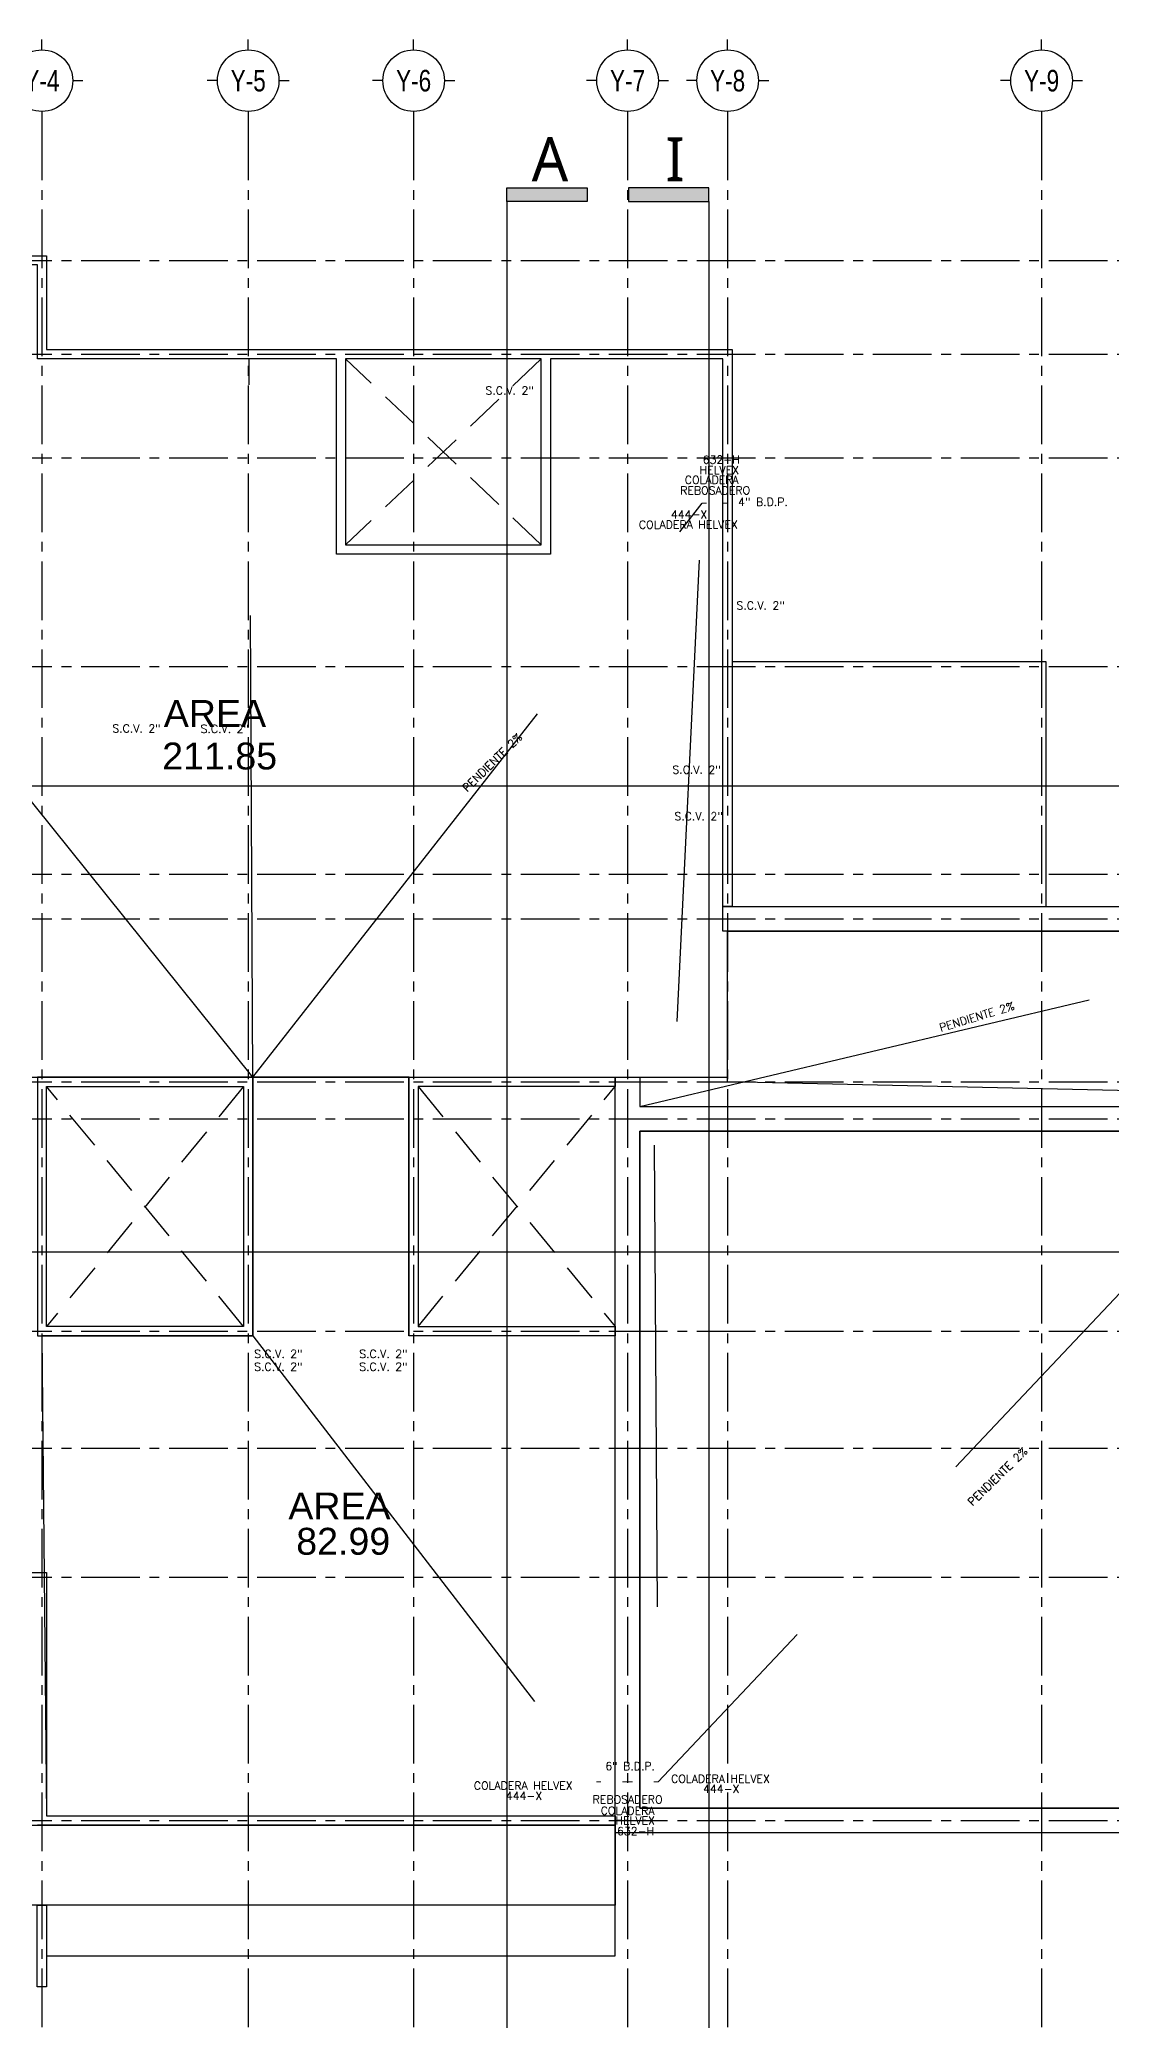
# Model space of a CAD drawing. Header units: metres. Extents: x 1769 to 3632, y 809 to 2652.
# Drawn here: x 2689.15 to 2706.56, y 1714.43 to 1746.61 of the extents above; entities that cross this region are included whole.
import ezdxf
from ezdxf.enums import TextEntityAlignment as Align

# ---------------------------------------------------------------- set-up
doc = ezdxf.new("R2010")
doc.units = ezdxf.units.M
doc.header["$LTSCALE"] = 10
for name, pattern in [('CENTER2', [28.575, 19.05, -3.175, 3.175, -3.175]), ('DASHED2', [0.375, 0.25, -0.125]), ('HIDDEN', [9.525, 6.35, -3.175]), ('HIDDENX2', [0.75, 0.5, -0.25])]:
    doc.linetypes.add(name, pattern=pattern)
for name, color, linetype in [('A-CNTR+', 1, 'HIDDEN'), ('A-ELEV4', 3, 'Continuous'), ('A-PROJ+', 1, 'HIDDEN'), ('A-ROOF', 6, 'Continuous'), ('A-ROOF-PATT+', 8, 'Continuous'), ('A-SECT+', 3, 'Continuous'), ('G+E_Cotas ejes', 20, 'Continuous')]:
    doc.layers.add(name, color=color, linetype=linetype)
for name, color, linetype, lineweight in [('RE.CONEXIONES 3D PLUVIALES', 7, 'Continuous', 0), ('RE.PLUVIAL', 3, 'Continuous', 0), ('RE.TEXTO PLU', 7, 'Continuous', 0), ('RE.TEXTOS SANITARIOS', 7, 'Continuous', 0)]:
    doc.layers.add(name, color=color, linetype=linetype, lineweight=lineweight)
doc.styles.add('AVM- OFICINAS Y BODEGA - EJES PB$0$Anot_Arial', font='arial.ttf')
doc.styles.add('R', font='romans.shx')
doc.styles.get("Standard").update_dxf_attribs({"font": 'arial.ttf'})

# ---------------------------------------------------------------- blocks, each defined once
blk = doc.blocks.new('AVM- OFICINAS Y BODEGA - EJES PB$0$Anot_Arq_Eje_WO')
blk.add_wipeout([(0, -3), (0.29, -2.99), (0.59, -2.94), (0.87, -2.87), (1.15, -2.77), (1.41, -2.65), (1.67, -2.49), (1.9, -2.32), (2.12, -2.12), (2.32, -1.9), (2.49, -1.67), (2.65, -1.41), (2.77, -1.15), (2.87, -0.87), (2.94, -0.59), (2.99, -0.29), (3, 0), (2.99, 0.29), (2.94, 0.59), (2.87, 0.87), (2.77, 1.15), (2.65, 1.41), (2.49, 1.67), (2.32, 1.9), (2.12, 2.12), (1.9, 2.32), (1.67, 2.49), (1.41, 2.65), (1.15, 2.77), (0.87, 2.87), (0.59, 2.94), (0.29, 2.99), (0, 3), (-0.29, 2.99), (-0.59, 2.94), (-0.87, 2.87), (-1.15, 2.77), (-1.41, 2.65), (-1.67, 2.49), (-1.9, 2.32), (-2.12, 2.12), (-2.32, 1.9), (-2.49, 1.67), (-2.65, 1.41), (-2.77, 1.15), (-2.87, 0.87), (-2.94, 0.59), (-2.99, 0.29), (-3, 0), (-2.99, -0.29), (-2.94, -0.59), (-2.87, -0.87), (-2.77, -1.15), (-2.65, -1.41), (-2.49, -1.67), (-2.32, -1.9), (-2.12, -2.12), (-1.9, -2.32), (-1.67, -2.49), (-1.41, -2.65), (-1.15, -2.77), (-0.87, -2.87), (-0.59, -2.94), (-0.29, -2.99)])
at = {"color": 0, "linetype": 'Continuous'}
for p, q in [((0, 3), (0, 4)), ((-3, 0), (-4, 0)), ((3, 0), (4, 0)), ((0, -3), (0, -4))]:
    blk.add_line(p, q, dxfattribs=at)
blk.add_circle((0, 0), 3, dxfattribs=at)
at = {"color": 0, "style": 'AVM- OFICINAS Y BODEGA - EJES PB$0$Anot_Arial'}
blk.add_attdef('ID_Eje', text='', height=3, dxfattribs=at).set_placement((0, 0), align=Align.MIDDLE_CENTER)
blk = doc.blocks.new('EJES-1')
at = {"layer": 'A-CNTR+', "color": 9, "linetype": 'CENTER2', "ltscale": 0.005, "true_color": 0xc7c8ca}
for p, q in [((10.65, -1.333), (10.65, -50.702)), ((14, -1.333), (14, -50.702)), ((16.687, -1.333), (16.687, -50.702)), ((20.162, -1.333), (20.162, -50.702)), ((21.787, -1.333), (21.787, -50.702)), ((26.887, -1.333), (26.887, -50.702)), ((-3.001, -3.586), (67.989, -3.586)), ((-3.001, -5.111), (67.989, -5.111)), ((-3.001, -6.793), (67.989, -6.793)), ((-3.001, -10.186), (67.989, -10.186)), ((-3.001, -13.56), (67.989, -13.56)), ((-3.001, -14.282), (67.989, -14.282)), ((-3.001, -16.932), (67.989, -16.932)), ((-3.001, -17.532), (67.989, -17.532)), ((-3.001, -20.982), (67.989, -20.982)), ((-3.001, -22.882), (67.989, -22.882)), ((-3.001, -24.978), (67.989, -24.978)), ((-3.001, -28.932), (67.989, -28.932))]:
    blk.add_line(p, q, dxfattribs=at)
at = {"layer": 'A-CNTR+'}
ref = blk.add_blockref('AVM- OFICINAS Y BODEGA - EJES PB$0$Anot_Arq_Eje_WO', (10.65, -0.667), dxfattribs=dict(at, xscale=0.1666666666666667, yscale=0.1666666666666667, zscale=0.1666666666666667))
ref.add_attrib('ID_Eje', 'Y-4', dxfattribs={"layer": '0', "color": 0, "height": 0.35, "style": 'AVM- OFICINAS Y BODEGA - EJES PB$0$Anot_Arial', "width": 0.75}).set_placement((10.65, -0.667), align=Align.MIDDLE_CENTER)
ref = blk.add_blockref('AVM- OFICINAS Y BODEGA - EJES PB$0$Anot_Arq_Eje_WO', (14, -0.667), dxfattribs=dict(at, xscale=0.1666666666666667, yscale=0.1666666666666667, zscale=0.1666666666666667))
ref.add_attrib('ID_Eje', 'Y-5', dxfattribs={"layer": '0', "color": 0, "height": 0.35, "style": 'AVM- OFICINAS Y BODEGA - EJES PB$0$Anot_Arial', "width": 0.75}).set_placement((14, -0.667), align=Align.MIDDLE_CENTER)
ref = blk.add_blockref('AVM- OFICINAS Y BODEGA - EJES PB$0$Anot_Arq_Eje_WO', (16.687, -0.667), dxfattribs=dict(at, xscale=0.1666666666666667, yscale=0.1666666666666667, zscale=0.1666666666666667))
ref.add_attrib('ID_Eje', 'Y-6', dxfattribs={"layer": '0', "color": 0, "height": 0.35, "style": 'AVM- OFICINAS Y BODEGA - EJES PB$0$Anot_Arial', "width": 0.75}).set_placement((16.687, -0.667), align=Align.MIDDLE_CENTER)
ref = blk.add_blockref('AVM- OFICINAS Y BODEGA - EJES PB$0$Anot_Arq_Eje_WO', (20.162, -0.667), dxfattribs=dict(at, xscale=0.1666666666666667, yscale=0.1666666666666667, zscale=0.1666666666666667))
ref.add_attrib('ID_Eje', 'Y-7', dxfattribs={"layer": '0', "color": 0, "height": 0.35, "style": 'AVM- OFICINAS Y BODEGA - EJES PB$0$Anot_Arial', "width": 0.75}).set_placement((20.162, -0.667), align=Align.MIDDLE_CENTER)
ref = blk.add_blockref('AVM- OFICINAS Y BODEGA - EJES PB$0$Anot_Arq_Eje_WO', (21.787, -0.667), dxfattribs=dict(at, xscale=0.1666666666666667, yscale=0.1666666666666667, zscale=0.1666666666666667))
ref.add_attrib('ID_Eje', 'Y-8', dxfattribs={"layer": '0', "color": 0, "height": 0.35, "style": 'AVM- OFICINAS Y BODEGA - EJES PB$0$Anot_Arial', "width": 0.75}).set_placement((21.787, -0.667), align=Align.MIDDLE_CENTER)
ref = blk.add_blockref('AVM- OFICINAS Y BODEGA - EJES PB$0$Anot_Arq_Eje_WO', (26.887, -0.667), dxfattribs=dict(at, xscale=0.1666666666666667, yscale=0.1666666666666667, zscale=0.1666666666666667))
ref.add_attrib('ID_Eje', 'Y-9', dxfattribs={"layer": '0', "color": 0, "height": 0.35, "style": 'AVM- OFICINAS Y BODEGA - EJES PB$0$Anot_Arial', "width": 0.75}).set_placement((26.887, -0.667), align=Align.MIDDLE_CENTER)
blk = doc.blocks.new('*U500')
at = {"layer": 'A-SECT+', "linetype": 'HIDDEN', "ltscale": 0.2}
blk.add_line((76.3837, 10.4578), (76.3837, 2.7865), dxfattribs=at)
blk = doc.blocks.new('*U501')
at = {"layer": 'A-SECT+', "linetype": 'HIDDEN', "ltscale": 0.2}
blk.add_line((76.3837, 9.4038), (76.3837, 2.7865), dxfattribs=at)
blk = doc.blocks.new('*U569')
at = {"layer": 'A-SECT+'}
h = blk.add_hatch(color=256, dxfattribs=at)
h.dxf.hatch_style = 1
h.paths.add_polyline_path([(76.3837, 9.9275), (76.577, 9.9275), (76.577, 9.8943), (76.3837, 9.8943)])
at = {"layer": 'A-SECT+', "linetype": 'HIDDEN', "ltscale": 0.2}
blk.add_line((76.3837, 9.8943), (76.3837, 2.9448), dxfattribs=at)
at = {"layer": 'A-SECT+'}
blk.add_lwpolyline([(76.3837, 9.9275), (76.577, 9.9275), (76.577, 9.8943), (76.3837, 9.8943)], close=True, dxfattribs=at)
blk = doc.blocks.new('A$C5108f7f0')
at = {"layer": 'A-SECT+', "linetype": 'HIDDENX2', "yscale": 6.747992283134117, "zscale": 6.747992283134117}
for p, xscale in [((-490.691, -25.685), 6.747992283134117), ((543.463, -25.685), -6.747992283134117)]:
    blk.add_blockref('*U569', p, dxfattribs=dict(at, xscale=xscale))
at = {"layer": 'A-SECT+', "linetype": 'HIDDENX2', "xscale": -6.747992283134117, "yscale": 6.747992283134117, "zscale": 6.747992283134117, "rotation": 270}
for name, p in [('*U500', (-15.337, -483.855)), ('*U501', (-15.337, -491.425))]:
    blk.add_blockref(name, p, dxfattribs=at)
at = {"layer": 'A-SECT+', "ltscale": 0.08, "char_height": 0.71188, "attachment_point": 1}
for s, insert in [('{\\fYu Gothic|b0|i0|c0|p34;A}', (25.152, 42.124)), ('{\\fYu Gothic|b0|i0|c0|p34;I}', (27.324, 42.124))]:
    blk.add_mtext_dynamic_manual_height_columns(s, width=0.71897, gutter_width=2.098, heights=[0], dxfattribs=dict(at, insert=insert))
blk = doc.blocks.new('pvc-codo90x50')
at = {"color": 1}
for p in [(-0.036, 0), (0, 0.036)]:
    blk.add_line(p, (0, 0), dxfattribs=at)
blk = doc.blocks.new('A$C9f5eb76c')
at = {"layer": 'A-ROOF-PATT+', "linetype": 'DASHED2', "ltscale": 3}
for p, q in [((10.904, 13.45), (0.714, 26.144, -0.146)), ((10.904, 13.45), (18.203, 22.777, -0.455)), ((17.796, 14.358), (18.203, 22.777, -0.461)), ((17.191, 12.975), (27.729, 15.481, -0.461)), ((27.471, 12.575), (17.49, 2.004)), ((17.424, 12.348), (17.49, 2.004)), ((10.904, 9.25), (16.486, 2.003))]:
    blk.add_line(p, q, dxfattribs=at)
at = {"layer": 'A-ROOF-PATT+'}
for points in [[(0.375, 13.45), (18.615, 13.45), (18.615, 15.824), (18.54, 15.825), (18.54, 25.119), (15.74, 25.119), (15.74, 21.95), (12.261, 21.95), (12.261, 25.12), (7.404, 25.12), (7.404, 26.646), (0.375, 26.646), (0.375, 13.45)], [(36.65, 16.822), (36.65, 12.975), (18.615, 13.375), (18.615, 15.824), (33.45, 15.824), (33.45, 16.822), (36.65, 16.822)], [(7.554, 1.45), (16.791, 1.45), (16.791, 9.25), (13.441, 9.25), (13.441, 13.45), (10.904, 13.45), (10.904, 9.25), (7.479, 9.25), (7.554, 1.45)], [(17.192, 1.576), (17.191, 12.575), (37.75, 12.575), (37.751, 1.575), (17.192, 1.576)]]:
    blk.add_lwpolyline(points, dxfattribs=at)
at = {"layer": 'A-ROOF-PATT+', "linetype": 'DASHED2', "ltscale": 3}
blk.add_lwpolyline([(10.904, 13.45), (10.844, 25.12)], dxfattribs=at)
at = {"layer": 'RE.PLUVIAL', "linetype": 'ByBlock', "extrusion": (0.999997, 0.002568, -2.22045e-16), "const_width": 0.03, "elevation": 18.663}
blk.add_lwpolyline([(22.73, 0.35), (22.73, -2.65)], dxfattribs=at)
blk.add_lwpolyline([(22.73, 0.35), (22.73, -2.65)], dxfattribs=at)
at = {"layer": 'RE.PLUVIAL', "linetype": 'ByBlock', "extrusion": (0, -1, 0), "const_width": 0.03}
for points, elevation in [([(16.485, 0), (17.49, 0)], -2.004), ([(16.486, 0), (17.49, 0)], -2.004), ([(16.856, 0.334), (17.125, 0.35)], -2.003), ([(16.856, 0.334), (17.125, 0.35)], -2.003)]:
    blk.add_lwpolyline(points, dxfattribs=dict(at, elevation=elevation))
at = {"layer": 'RE.PLUVIAL', "linetype": 'ByBlock', "extrusion": (-1, 1.83697e-16, -2.22045e-16), "const_width": 0.03, "elevation": -16.99}
blk.add_lwpolyline([(-2.004, 0.35), (-2.004, -2.65)], dxfattribs=at)
blk.add_lwpolyline([(-2.004, 0.35), (-2.004, -2.65)], dxfattribs=at)
at = {"layer": 'RE.CONEXIONES 3D PLUVIALES', "extrusion": (-0.002568, 0.999997, 7.3262e-31), "xscale": 2, "yscale": 2, "zscale": 2}
blk.add_blockref('pvc-codo90x50', (-18.259, 0, 22.73), dxfattribs=at)
at = {"layer": 'RE.CONEXIONES 3D PLUVIALES', "extrusion": (0.002568, -0.999997, -8.70473e-10), "xscale": 2.000000000000003, "yscale": 2.000000000000003, "zscale": 2.000000000000003, "rotation": 90.00000000000001}
blk.add_blockref('pvc-codo90x50', (18.663, 0, -22.73), dxfattribs=at)
at = {"layer": 'RE.CONEXIONES 3D PLUVIALES', "extrusion": (8.70473e-10, -1, 7.3262e-31), "xscale": -2, "yscale": 2, "zscale": 2}
blk.add_blockref('pvc-codo90x50', (16.485, 0, -2.003), dxfattribs=at)
at = {"layer": 'RE.CONEXIONES 3D PLUVIALES', "extrusion": (-2.83277e-16, -1, 8.70473e-10), "xscale": -2.28280099235354, "yscale": 2.28280099235354, "zscale": 2.28280099235354, "rotation": 90}
blk.add_blockref('pvc-codo90x50', (16.99, -0.024, -2.004), dxfattribs=at)
at = {"layer": 'RE.CONEXIONES 3D PLUVIALES', "extrusion": (-2.83277e-16, 1, -8.70473e-10), "xscale": -2, "yscale": 2, "zscale": 2, "rotation": 270}
blk.add_blockref('pvc-codo90x50', (-16.99, 0, 2.004), dxfattribs=at)
at = {"layer": 'RE.CONEXIONES 3D PLUVIALES', "extrusion": (1.60812e-16, -1, -8.70473e-10), "xscale": -2, "yscale": 2, "zscale": 2, "rotation": 270}
blk.add_blockref('pvc-codo90x50', (16.99, 0, -2.004), dxfattribs=at)
at = {"layer": 'RE.CONEXIONES 3D PLUVIALES', "extrusion": (1.60812e-16, 1, 8.70473e-10), "xscale": -2.28280099235354, "yscale": 2.28280099235354, "zscale": 2.28280099235354, "rotation": 90}
blk.add_blockref('pvc-codo90x50', (-16.99, -0.024, 2.004), dxfattribs=at)
at = {"layer": 'RE.CONEXIONES 3D PLUVIALES', "extrusion": (-8.70472e-10, 1, 7.3262e-31), "xscale": -2, "yscale": 2, "zscale": 2}
blk.add_blockref('pvc-codo90x50', (-17.49, 0, 2.004), dxfattribs=at)
at = {"layer": 'RE.PLUVIAL', "color": 7, "char_height": 0.4369, "width": 1.86113, "attachment_point": 1}
for s, insert in [('AREA', (9.458, 19.578)), ('211.85', (9.432, 18.887)), ('AREA', (11.481, 6.703)), ('82.99', (11.609, 6.13))]:
    blk.add_mtext(s, dxfattribs=dict(at, insert=insert))
at = {"layer": 'RE.TEXTO PLU', "linetype": 'Continuous', "style": 'R'}
for s, rotation, p in [('632-H', 0.1471, (18.512, 23.418, -0.525)), ('COLADERA', 0.1471, (18.358, 23.09, -0.525)), ('HELVEX', 0.1471, (18.481, 23.249, -0.525)), ('REBOSADERO', 0.1471, (18.414, 22.918, -0.525)), ('4" B.D.P.', 0.1471, (19.191, 22.731, -0.525)), ('444-X', 0.1471, (17.99, 22.528, -0.525)), ('COLADERA HELVEX', 0.1471, (17.978, 22.363, -0.525)), ('PENDIENTE 2%%%', 44.2381, (14.839, 18.517, -0.525)), ('PENDIENTE 2%%%', 16.8411, (22.683, 14.37, -0.525)), ('PENDIENTE 2%%%', 44.2381, (23.048, 6.918, -0.525)), ('6" B.D.P.', 360, (17.033, 2.194, 0.009)), ('COLADERA HELVEX', 360, (15.296, 1.877, 0.009)), ('COLADERA HELVEX', 360, (18.5, 1.988, 0.009)), ('444-X', 360, (18.513, 1.823, 0.009)), ('444-X', 360, (15.309, 1.711, 0.009)), ('COLADERA', 360, (16.992, 1.47, 0.009)), ('HELVEX', 360, (17.115, 1.312, 0.009)), ('632-H', 360, (17.121, 1.138, 0.009))]:
    blk.add_text(s, height=0.13, rotation=rotation, dxfattribs=at).set_placement(p, align=Align.CENTER)
blk.add_text('REBOSADERO', height=0.13, dxfattribs=at).set_placement((16.991, 1.652, 0), align=Align.CENTER)
at = {"layer": 'RE.TEXTOS SANITARIOS', "linetype": 'Continuous', "style": 'R'}
for p in [(15.076, 24.541, 2.989), (19.152, 21.049, 3.18), (9.015, 19.051, 3.18), (10.448, 19.045, 3.18), (18.111, 18.381, 3.18), (18.145, 17.625, 3.18), (13.025, 8.89, 3.18), (13.025, 8.682, 3.18)]:
    blk.add_text('S.C.V. 2"', height=0.13, dxfattribs=at).set_placement(p, align=Align.CENTER)
for p in [(11.319, 8.89, 3.18), (11.319, 8.682, 3.18)]:
    blk.add_text('S.C.V. 2"', height=0.13, rotation=360, dxfattribs=at).set_placement(p, align=Align.CENTER)

msp = doc.modelspace()

# ---------------------------------------------------------------- linework, layer by layer
at = {"layer": 'A-ELEV4', "ltscale": 0.01}
msp.add_lwpolyline([(2689.266, 1715.476), (2698.503, 1715.476), (2698.503, 1717.476)], dxfattribs=at)
at = {"layer": 'A-PROJ+', "ltscale": 0.01}
for p, q in [((2692.467, 1725.701), (2689.267, 1729.601)), ((2692.467, 1729.601), (2689.267, 1725.701)), ((2695.303, 1729.601), (2698.504, 1725.701)), ((2695.303, 1725.701), (2698.504, 1729.601))]:
    msp.add_line(p, q, dxfattribs=at)
at = {"layer": 'A-ROOF', "ltscale": 0.01}
for points in [[(2714.763, 1732.525), (2714.763, 1738.04), (2715.163, 1738.04), (2715.163, 1732.126), (2700.252, 1732.125), (2700.252, 1732.525)], [(2692.467, 1729.601), (2692.467, 1725.701), (2689.267, 1725.701), (2689.267, 1729.601)], [(2698.904, 1729.275), (2719.913, 1729.276), (2719.913, 1717.476), (2698.504, 1717.476), (2698.504, 1729.751), (2698.904, 1729.751)]]:
    msp.add_lwpolyline(points, close=True, dxfattribs=at)
for points in [[(2692.617, 1729.601), (2692.617, 1729.751), (2689.267, 1729.751), (2689.267, 1729.751), (2689.117, 1729.751), (2689.117, 1725.551), (2689.267, 1725.551), (2689.267, 1725.551), (2692.617, 1725.551), (2692.617, 1729.601)], [(2698.904, 1717.876), (2719.463, 1717.876), (2719.463, 1728.876), (2698.904, 1728.875), (2698.904, 1717.876)]]:
    msp.add_lwpolyline(points, dxfattribs=at)

# ---------------------------------------------------------------- next in the draw order: block references
at = {"layer": 'A-CNTR+'}
msp.add_blockref('EJES-1', (2678.542, 1746.608), dxfattribs=at)

# ---------------------------------------------------------------- next in the draw order: linework, layer by layer
at = {"layer": 'A-ROOF', "ltscale": 0.01}
for points in [[(2695.303, 1729.601), (2695.303, 1725.701), (2698.504, 1725.701), (2698.504, 1725.551), (2695.153, 1725.551), (2695.153, 1729.751), (2698.504, 1729.751), (2698.504, 1729.601)], [(2681.713, 1717.601), (2698.503, 1717.601), (2698.503, 1716.301), (2681.713, 1716.301)], [(2689.116, 1716.301), (2689.266, 1716.301), (2689.266, 1714.976), (2689.116, 1714.976)]]:
    msp.add_lwpolyline(points, close=True, dxfattribs=at)

# ---------------------------------------------------------------- next in the draw order: block references
at = {"layer": 'G+E_Cotas ejes', "color": 4}
msp.add_blockref('A$C5108f7f0', (2671.995, 1702.896), dxfattribs=at)

# ---------------------------------------------------------------- next in the draw order: linework, layer by layer
at = {"layer": 'A-ELEV4', "ltscale": 0.01}
msp.add_lwpolyline([(2705.504, 1732.525), (2705.504, 1736.497), (2700.403, 1736.497)], dxfattribs=at)
at = {"layer": 'A-PROJ+', "ltscale": 0.01}
for p, q in [((2697.303, 1741.42), (2694.124, 1738.401)), ((2697.303, 1738.401), (2694.124, 1741.42))]:
    msp.add_line(p, q, dxfattribs=at)
at = {"layer": 'A-ROOF', "ltscale": 0.01}
for points in [[(2681.938, 1743.097), (2689.267, 1743.097), (2689.267, 1741.571), (2700.403, 1741.571), (2700.403, 1732.525), (2700.252, 1732.525), (2700.253, 1741.42), (2697.453, 1741.42), (2697.453, 1738.251), (2697.303, 1738.251), (2697.303, 1738.251), (2697.303, 1738.251), (2693.974, 1738.251), (2693.974, 1741.42), (2689.117, 1741.421)], [(2682.088, 1721.705), (2689.267, 1721.705), (2689.267, 1717.751), (2698.504, 1717.751), (2698.504, 1717.601), (2689.267, 1717.601), (2689.267, 1717.601), (2689.267, 1717.601), (2689.117, 1717.601)]]:
    msp.add_lwpolyline(points, dxfattribs=at)
msp.add_lwpolyline([(2697.303, 1741.42), (2694.124, 1741.42), (2694.124, 1738.401), (2697.303, 1738.401)], close=True, dxfattribs=at)

# ---------------------------------------------------------------- next in the draw order: block references
at = {"layer": 'A-ROOF'}
msp.add_blockref('A$C9f5eb76c', (2681.713, 1716.301), dxfattribs=at)

doc.saveas('drawing.dxf')
